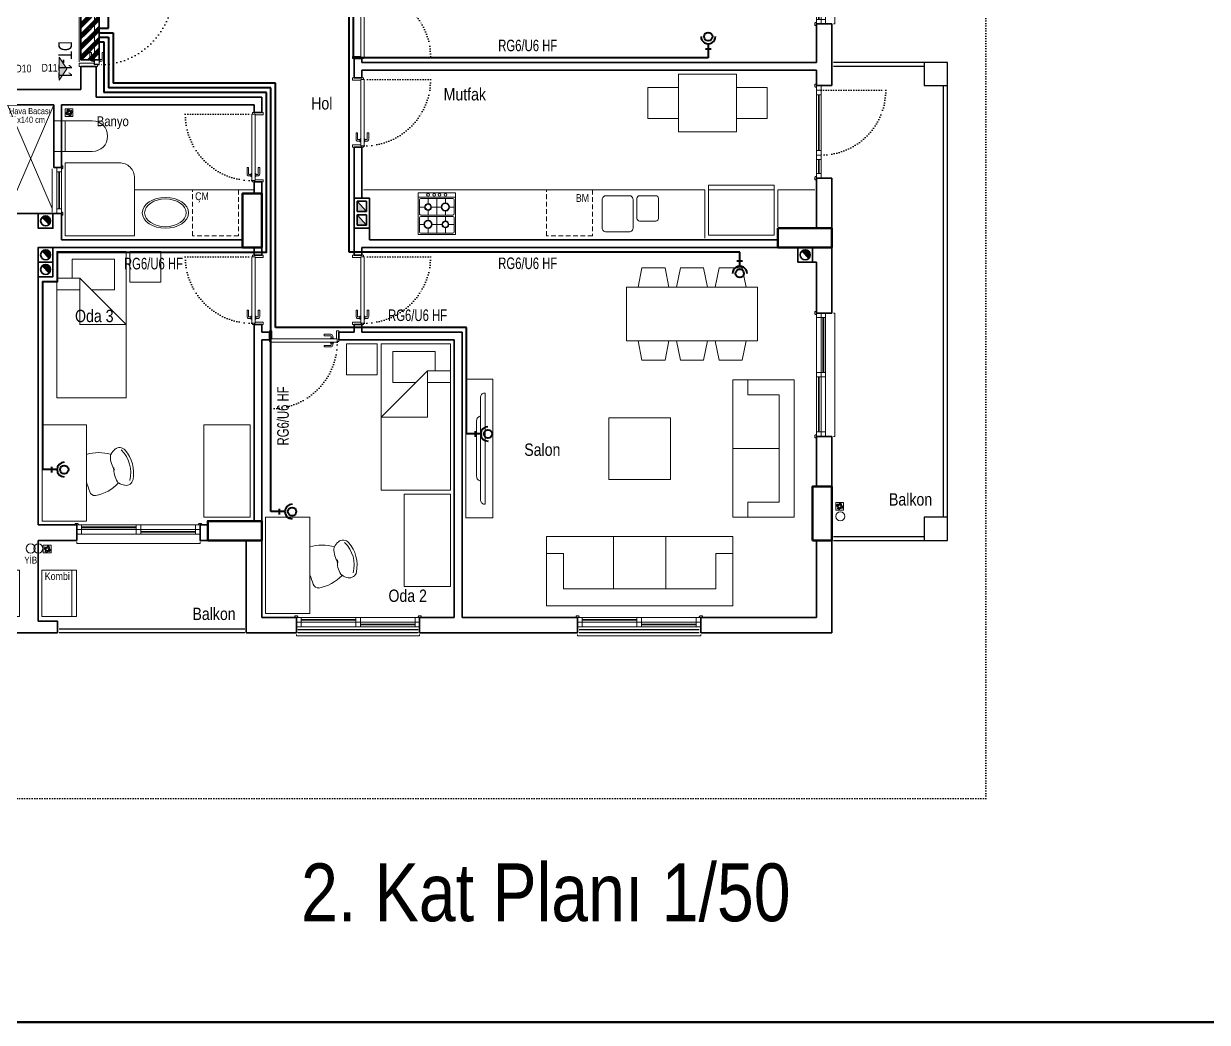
# Model space of a CAD drawing. Header units: millimetres. Extents: x 1852829 to 1882754, y -270850 to -231658.
# Drawn here: x 1865954 to 1867490, y -265194 to -263898 of the extents above; entities that cross this region are included whole.
import ezdxf
from ezdxf.enums import TextEntityAlignment as Align

# ---------------------------------------------------------------- set-up
doc = ezdxf.new("R2010")
doc.units = ezdxf.units.MM
for name, pattern in [('CONTINOUS', [0]), ('CONTINU', [0]), ('DOT', [0.25, 0, -0.25]), ('izdüşüm arka', [3.175, 0, -3.175]), ('izdüşüm ön', [9.525, 6.35, -3.175])]:
    doc.linetypes.add(name, pattern=pattern)
for name, color, linetype, lineweight in [('a_ba', 6, 'Continuous', 50), ('a_doğrama', 251, 'Continuous', 20), ('a_duvar', 251, 'Continuous', 35), ('a_görünüş', 32, 'Continuous', 25), ('a_görünüş_ince', 8, 'Continuous', 20), ('a_izdüşüm_arka', 251, 'izdüşüm arka', 30), ('a_izdüşüm_ön', 6, 'izdüşüm ön', 9), ('a_not_mahal', 253, 'Continuous', 5), ('a_not_misc', 144, 'Continuous', 5), ('a_not_text', 7, 'Continuous', 13), ('a_tefriş', 8, 'Continuous', 20), ('a_çerçeve_line', 7, 'Continuous', 50), ('Aydınlatma', 4, 'CONTINOUS', 35), ('m_yib', 65, 'Continuous', 20), ('Priz', 6, 'CONTINOUS', 40), ('Telefon', 2, 'CONTINOUS', 40), ('Tv', 3, 'CONTINOUS', 40)]:
    doc.layers.add(name, color=color, linetype=linetype, lineweight=lineweight)
doc.styles.add('Grupcad', font='arial.ttf', dxfattribs={"width": 0.7})
doc.styles.add('ROMANTUR', font='arial.ttf', dxfattribs={"width": 0.7})
doc.styles.get("Standard").update_dxf_attribs({"font": 'ARIALN.TTF'})

# ---------------------------------------------------------------- blocks, each defined once
blk = doc.blocks.new('M1')
at = {"layer": 'a_doğrama', "linetype": 'Continuous'}
for p, q in [((-24, 6), (-30, 6)), ((-30, 0), (-30, 6)), ((-24, 0), (-30, 0)), ((-24, 0), (-24, 6)), ((30, 6), (24, 6)), ((24, 6), (24, 0)), ((30, 0), (30, 6)), ((30, 0), (24, 0))]:
    blk.add_line(p, q, dxfattribs=at)
at = {"layer": 'a_doğrama'}
for p, q in [((24, 3.5), (-24, 3.5)), ((24, 2.5), (-24, 2.5))]:
    blk.add_line(p, q, dxfattribs=at)
for points in [[(-28, -1), (-28, 0), (-32, 0), (-32, -2), (-29, -2)], [(28, -1), (28, 0), (32, 0), (32, -2), (29, -2)]]:
    blk.add_lwpolyline(points, close=True, dxfattribs=at)
at = {"layer": 'a_görünüş_ince'}
for p, q in [((24, 6), (-24, 6)), ((-24, 0), (24, 0))]:
    blk.add_line(p, q, dxfattribs=at)
blk = doc.blocks.new('K1')
at = {"layer": 'a_doğrama', "color": 251}
for points in [[(-17.5, -2.5), (-22, -2.5), (-22, 0), (2, 0), (2, -4), (-17.5, -4), (-17.5, -2.5)], [(-27.5, -93.1), (-25, -93.1)], [(-17.5, -97.5), (-22, -97.5), (-22, -100), (2, -100), (2, -96), (-17.5, -96), (-17.5, -97.5)], [(-14.5, -93.1), (-17, -93.1)]]:
    blk.add_lwpolyline(points, dxfattribs=at)
blk.add_lwpolyline([(-18, -14), (-18, -4), (-18, -3), (-22.5, -3), (-22.5, -2.5), (-22.5, -2), (-24, -2), (-24, -2.5), (-24, -12.5), (-24, -88), (-24, -97.5), (-24, -98), (-22.5, -98), (-22.5, -97.5), (-22.5, -97), (-18, -97), (-18, -96), (-18, -86.5)], close=True, dxfattribs=at)
for points in [[(-25, -91.1), (-27.5, -91.1, -0.414214), (-28, -90.6), (-28, -82.1), (-30, -82.1), (-30, -90.6)], [(-24, -94.1), (-24.5, -94.1, -0.414214), (-25, -93.6), (-25, -90.6, -0.414214), (-24.5, -90.1), (-24, -90.1)], [(-18, -94.1), (-17.5, -94.1, 0.414214), (-17, -93.6), (-17, -90.6, 0.414214), (-17.5, -90.1), (-18, -90.1)], [(-17, -91.1), (-14.5, -91.1, 0.414214), (-14, -90.6), (-14, -82.1), (-12, -82.1), (-12, -90.6)]]:
    blk.add_lwpolyline(points, format="xyb", dxfattribs=at)
for centre, start, end in [((-27.5, -90.6), 180, 270), ((-14.5, -90.6), 270, 0)]:
    blk.add_arc(centre, 2.5, start, end, dxfattribs=at)
at = {"layer": 'a_görünüş_ince', "color": 251}
blk.add_line((2, -6), (2, -94), dxfattribs=at)
at = {"layer": 'a_izdüşüm_arka', "color": 251, "linetype": 'DOT', "ltscale": 20}
blk.add_line((-24, -2), (-120, -2), dxfattribs=at)
blk.add_arc((-24, -2), 96, 180, 270, dxfattribs=at)
blk = doc.blocks.new('K2')
at = {"layer": 'a_doğrama', "color": 251, "linetype": 'Continuous'}
for p, q in [((-13, 88.1), (-13, 1.9)), ((-13, 88.1), (-8.5, 88.1)), ((-12, 90), (-12, 88.1)), ((-12, 90), (-10, 90)), ((-8.5, 88.1), (-8.5, 1.9)), ((-13, 1.9), (-8.5, 1.9)), ((-12, 0), (-12, 1.9)), ((-12, 0), (-10, 0))]:
    blk.add_line(p, q, dxfattribs=at)
at = {"layer": 'a_doğrama', "color": 251}
for points in [[(-14, 80.1), (-16.5, 80.1, 0.414214), (-17, 79.6), (-17, 71.1), (-19, 71.1), (-19, 79.6)], [(-13, 83.1), (-13.5, 83.1, 0.414214), (-14, 82.6), (-14, 79.6, 0.414214), (-13.5, 79.1), (-13, 79.1)], [(-8.5, 83.1), (-8, 83.1, -0.414214), (-7.5, 82.6), (-7.5, 79.6, -0.414214), (-8, 79.1), (-8.5, 79.1)], [(-7.5, 80.1), (-5, 80.1, -0.414214), (-4.5, 79.6), (-4.5, 71.1), (-2.5, 71.1), (-2.5, 79.6)]]:
    blk.add_lwpolyline(points, format="xyb", dxfattribs=at)
for points in [[(-16.5, 82.1), (-14, 82.1)], [(-5, 82.1), (-7.5, 82.1)]]:
    blk.add_lwpolyline(points, dxfattribs=at)
at = {"layer": 'a_doğrama', "color": 251, "linetype": 'Continuous'}
for points in [[(0, 90), (2, 90), (2, 87), (-8.5, 87)], [(0, 0), (2, 0), (2, 3), (-8.5, 3)]]:
    blk.add_lwpolyline(points, dxfattribs=at)
at = {"layer": 'a_doğrama', "color": 251}
for centre, start, end in [((-16.5, 79.6), 90, 180), ((-5, 79.6), 0, 90)]:
    blk.add_arc(centre, 2.5, start, end, dxfattribs=at)
at = {"layer": 'a_izdüşüm_arka', "color": 251}
blk.add_lwpolyline([(-99.2, 1.9), (-13, 1.9)], dxfattribs=at)
blk.add_arc((-13, 1.9), 86.2, 90, 180, dxfattribs=at)
blk = doc.blocks.new('klozet')
at = {"layer": 'a_tefriş'}
blk.add_line((20, 0), (-20, 0), dxfattribs=at)
for points in [[(-20, 0), (-20, -15), (20, -15), (20, 0)], [(-20, -50), (-20, -15)], [(20, -50), (20, -15)]]:
    blk.add_lwpolyline(points, dxfattribs=at)
blk.add_arc((0, -50), 20, 180, 360, dxfattribs=at)
blk = doc.blocks.new('160p')
at = {"layer": 'a_doğrama', "color": 251}
for points in [[(-6, -6), (-6, 0), (-12, 0), (-12, -6)], [(0, -6), (0, 0), (-6, 0), (-6, -6)], [(-6, -83), (-6, -77), (-12, -77), (-12, -83)], [(0, -83), (0, -77), (-6, -77), (-6, -83)], [(-6, -160), (-6, -154), (-12, -154), (-12, -160)], [(0, -160), (0, -154), (-6, -154), (-6, -160)]]:
    blk.add_lwpolyline(points, close=True, dxfattribs=at)
for points in [[(2, -1), (2, 2), (0, 2), (0, -2), (1, -2), (2, -1)], [(-9.5, -6), (-9.5, -77)], [(-8.5, -6), (-8.5, -77)], [(-3.5, -83), (-3.5, -154)], [(-2.5, -83), (-2.5, -154)], [(2, -159), (2, -162), (0, -162), (0, -158), (1, -158), (2, -159)]]:
    blk.add_lwpolyline(points, dxfattribs=at)
at = {"layer": 'a_görünüş_ince', "color": 251}
for points in [[(-22, -160), (-24, -160), (-24, 0), (-22, 0)], [(-12, -77), (-12, -6)], [(-6, -77), (-6, -6)], [(-6, -77), (-6, -6)], [(0, -77), (0, -6)], [(-12, -154), (-12, -83)], [(-6, -154), (-6, -83)], [(-6, -154), (-6, -83)], [(0, -154), (0, -83)]]:
    blk.add_lwpolyline(points, dxfattribs=at)
blk = doc.blocks.new('kapı_120_c_blok')
at = {"layer": 'a_doğrama', "color": 251}
for points in [[(-2, 119), (-2, 122), (0, 122), (0, 118), (-1, 118), (-2, 119)], [(2.5, 114), (2.5, 96)], [(3.5, 114), (3.5, 96)], [(2.5, 84), (2.5, 12)], [(3.5, 84), (3.5, 12)], [(-2, 1), (-2, -2), (0, -2), (0, 2), (-1, 2), (-2, 1)]]:
    blk.add_lwpolyline(points, dxfattribs=at)
for points in [[(0, 114), (6, 114), (6, 120), (0, 120)], [(0, 90), (6, 90), (6, 96), (0, 96)], [(0, 84), (6, 84), (6, 90), (0, 90)], [(0, 6), (6, 6), (6, 12), (0, 12)], [(0, 0), (6, 0), (6, 6), (0, 6)]]:
    blk.add_lwpolyline(points, close=True, dxfattribs=at)
at = {"layer": 'a_görünüş_ince', "color": 251}
for points in [[(0, 114), (0, 96)], [(6, 114), (6, 96)], [(0, 84), (0, 12)], [(6, 84), (6, 12)]]:
    blk.add_lwpolyline(points, dxfattribs=at)
at = {"layer": 'a_izdüşüm_arka', "color": 251}
blk.add_lwpolyline([(6, 6), (90, 6)], dxfattribs=at)
blk.add_arc((6, 6), 84, 0, 90, dxfattribs=at)
blk = doc.blocks.new('baca_şönt')
at = {"layer": 'a_duvar'}
h = blk.add_hatch(color=256, dxfattribs=at)
h.dxf.hatch_style = 1
h.paths.add_polyline_path([(21.5, -5), (21.5, -17), (35, -17)])
h.paths.add_polyline_path([(4, -5), (4, -17), (17.5, -17)])
for p, q in [((4, -5), (17.5, -17)), ((17.5, -5), (17.5, -17)), ((21.5, -5), (21.5, -17)), ((21.5, -5), (35, -17))]:
    blk.add_line(p, q, dxfattribs=at)
blk.add_lwpolyline([(0, -21), (39, -21), (39, -1), (0, -1)], close=True, dxfattribs=at)
for points in [[(17.5, -5), (4, -5), (4, -17), (17.5, -17)], [(21.5, -17), (35, -17), (35, -5), (21.5, -5)]]:
    blk.add_lwpolyline(points, dxfattribs=at)
blk = doc.blocks.new('baca_müstakil')
at = {"layer": 'a_duvar'}
h = blk.add_hatch(color=256, dxfattribs=at)
h.dxf.hatch_style = 1
h.paths.add_polyline_path([(4.9, -4.9, 0.198912), (3, -9.5, 0.668179), (14.1, -14.1)])
blk.add_line((4.9, -4.9), (14.1, -14.1), dxfattribs=at)
blk.add_lwpolyline([(0, -19), (19, -19), (19, 0), (0, 0)], close=True, dxfattribs=at)
blk.add_circle((9.5, -9.5), 6.5, dxfattribs=at)
blk = doc.blocks.new('A$C2A0A03CE')
at = {"layer": 'a_tefriş'}
for p, q in [((-54, -24.3), (-54, 24.3)), ((-54, 24.3), (0, 24.3)), ((-48.6, 24.3), (-48.6, -24.3)), ((-46.8, 20.7), (-46.8, -20.7)), ((-27, 22.5), (-45, 22.5)), ((-35.6, 22.5), (-35.6, 15.7)), ((-25.2, -20.7), (-25.2, 20.7)), ((-23.4, -20.7), (-23.4, 20.7)), ((-21.6, 22.5), (-3.6, 22.5)), ((-13.1, 22.5), (-13.1, 14.8)), ((-1.8, 20.7), (-1.8, -20.7)), ((0, -24.3), (0, 24.3)), ((-40, 11.2), (-46.8, 11.2)), ((-25.2, 0), (-46.8, 0)), ((-35.6, 6.8), (-35.6, -7.7)), ((-25.2, 11.2), (-31, 11.2)), ((-16.6, 11.2), (-23.4, 11.2)), ((-1.8, 0), (-23.4, 0)), ((-13.1, 7.7), (-13.1, -6.8)), ((-1.8, 11.2), (-9.4, 11.2)), ((-39.1, -11.3), (-46.8, -11.3)), ((-35.6, -14.9), (-35.6, -22.5)), ((-25.2, -11.3), (-31.9, -11.3)), ((-17.5, -11.3), (-23.4, -11.3)), ((-1.8, -11.3), (-8.5, -11.3)), ((-54, -24.3), (0, -24.3)), ((-45, -22.5), (-27, -22.5)), ((-3.6, -22.5), (-21.6, -22.5)), ((-13.1, -15.7), (-13.1, -22.5))]:
    blk.add_line(p, q, dxfattribs=at)
for centre, radius in [((-35.6, 11.2), 5.4), ((-35.6, 11.2), 4.5), ((-13.1, 11.2), 4.5), ((-51.4, 11.2), 1.8), ((-51.4, 3.7), 1.8), ((-13.1, 11.2), 3.6), ((-51.4, -3.5), 1.8), ((-51.4, -11.3), 1.8), ((-35.6, -11.3), 4.5), ((-35.6, -11.3), 3.6), ((-13.1, -11.3), 5.4), ((-13.1, -11.3), 4.5)]:
    blk.add_circle(centre, radius, dxfattribs=at)
for centre, start, end in [((-45, 20.7), 90, 180), ((-27, 20.7), 0, 90), ((-21.6, 20.7), 90, 180), ((-3.6, 20.7), 0, 90), ((-45, -20.7), 180, 270), ((-27, -20.7), 270, 0), ((-21.6, -20.7), 180, 270), ((-3.6, -20.7), 270, 0)]:
    blk.add_arc(centre, 1.8, start, end, dxfattribs=at)
blk = doc.blocks.new('tefriş_koltuk_242x90')
at = {"layer": 'a_tefriş'}
for p, q in [((-34, -22), (-34, -90)), ((34, -22), (34, -90)), ((-99, -68), (-121, -68)), ((99, -68), (121, -68))]:
    blk.add_line(p, q, dxfattribs=at)
for points in [[(-121, -90), (-121, 0), (121, 0), (121, -90), (-121, -90)], [(-99, -68), (-99, -22), (99, -22), (99, -68)]]:
    blk.add_lwpolyline(points, dxfattribs=at)
blk = doc.blocks.new('tefriş_koltuk_202x90')
at = {"layer": 'a_tefriş'}
for p, q in [((0, -90), (0, -22)), ((-79, -68), (-101, -68)), ((79, -68), (101, -68))]:
    blk.add_line(p, q, dxfattribs=at)
for points in [[(101, -90), (101, 0), (-101, 0), (-101, -90), (101, -90)], [(79, -68), (79, -22), (-79, -22), (-79, -68)]]:
    blk.add_lwpolyline(points, dxfattribs=at)
blk = doc.blocks.new('tefirş_tv')
at = {"layer": 'a_tefriş'}
for points in [[(35, 10), (35, 10, 0.414214), (30, 15), (-30, 15, 0.414214), (-35, 10), (-35, 10)], [(60, 4), (60, 5, 0.414214), (55, 10), (-55, 10, 0.414214), (-60, 5), (-60, 4)]]:
    blk.add_lwpolyline(points, format="xyb", close=True, dxfattribs=at)
blk = doc.blocks.new('tefriş_yatak tek')
at = {"layer": 'a_tefriş'}
for points in [[(0, -0.45), (-1.9, -0.45), (-1.9, 0.45), (0, 0.45)], [(-1.9, -0.5), (-1.5, -0.5), (-1.5, -0.9), (-1.9, -0.9)]]:
    blk.add_lwpolyline(points, close=True, dxfattribs=at)
for points in [[(-1.55, 0.45), (-1.55, 0.15), (-0.95, -0.45), (-0.95, 0.15), (-1.55, 0.15)], [(-1.4, 0.45), (-1.4, 0.15)], [(-1.4, 0), (-1.4, -0.3), (-1.8, -0.3), (-1.8, 0.25), (-1.55, 0.25)]]:
    blk.add_lwpolyline(points, dxfattribs=at)
blk = doc.blocks.new('tefriş_sandalye')
at = {"layer": 'a_tefriş'}
blk.add_line((0, -18), (0, 18), dxfattribs=at)
at = {"layer": 'a_tefriş', "extrusion": (0, 0, -1)}
for centre, major_axis, start_param, end_param in [((16, -34.3), (38.7, 38.7), 5.200723, 5.79406), ((62.1, 15.1), (21.8, -21.8), 1.757107, 2.385975), ((62.1, 15.1), (21.8, -21.8), 1.757107, 2.385975), ((48.7, 10.5), (13, -13), 2.664537, 2.7784), ((48.7, 10.5), (13, -13), 2.664537, 2.7784), ((48.7, 10.5), (13, -13), 2.7784, 3.245118), ((43.2, 17.3), (6.76, 6.76), 4.815914, 6.34704), ((16.9, -5.5), (28.8, 28.8), 6.26556, 7.321949), ((16.9, -5.5), (28.8, 28.8), 6.26556, 7.321949), ((17, -5.7), (31.4, -31.4), -1.506941, -0.587454), ((66.5, -1.2), (21.8, -21.8), 1.802816, 2.431683), ((66.5, -1.2), (21.8, -21.8), 1.802816, 2.431683), ((51.2, -12.6), (6.76, -6.76), -0.587454, 0.943672), ((-154, -79.7), (117.3, -117.3), -1.166716, -1.087708), ((11.1, -28.2), (4.99, -4.99), 0.687369, 2.053884), ((1.8, 18.5), (38.7, -38.7), -0.034473, 0.601946), ((52.6, -3.9), (13, -13), 1.410391, 1.524253), ((52.6, -3.9), (13, -13), 1.410391, 1.524253), ((52.6, -3.9), (13, 13), 2.514469, 2.981187)]:
    blk.add_ellipse(centre, major_axis=major_axis, ratio=1, start_param=start_param, end_param=end_param, dxfattribs=at)
blk = doc.blocks.new('tefriş_süzgeç')
at = {"layer": 'a_tefriş'}
for p, q in [((5, 0), (-5, 0)), ((-5, 0), (-5, -10)), ((5, -10), (5, 0)), ((-5, -10), (5, -10)), ((-3.6, -5.1), (-4.1, -5.1)), ((-2.6, -5.1), (-3.1, -5.1)), ((-2.5, -2.5), (-2.9, -2.2)), ((-2.6, -7.6), (-2.9, -7.9)), ((-2, -3.3), (-2.3, -3)), ((-1.9, -6.9), (-2.2, -7.2)), ((-1.6, -5.1), (-2.1, -5.1)), ((-1.2, -3.9), (-1.5, -3.6)), ((-1.2, -6.2), (-1.5, -6.5)), ((-0.2, -2.5), (-0.2, -2)), ((-0.1, -1.5), (-0.1, -1)), ((-0.1, -3), (-0.1, -3.5)), ((-0.1, -6.6), (-0.1, -7.1)), ((-0.1, -7.6), (-0.1, -8.1)), ((-0.1, -8.6), (-0.1, -9.1)), ((1, -4), (1.4, -3.6)), ((1.1, -6.2), (1.4, -6.5)), ((1.5, -5.1), (2, -5.1)), ((1.7, -3.3), (2.1, -2.9)), ((1.8, -6.9), (2.1, -7.2)), ((2.5, -2.5), (2.8, -2.2)), ((2.5, -5.1), (3, -5.1)), ((2.5, -7.5), (2.8, -7.9)), ((3.5, -5.1), (4, -5.1))]:
    blk.add_line(p, q, dxfattribs=at)
for centre, radius, start, end in [((-0.1, -5.1), 4.06, 134.2896, 180), ((-0.1, -5.1), 3.56, 134.2896, 180), ((-0.1, -5.1), 3.06, 180, 225), ((-0.1, -5.1), 4.06, 225, 270), ((-0.1, -5.1), 2.56, 180, 225), ((-0.1, -5.1), 3.56, 225, 270), ((-0.4, -4.4), 2.4, 84.5943, 143.2016), ((-0.1, -5.1), 2.06, 134.2896, 180), ((-0.1, -5), 2.44, 90.343, 138.1212), ((-0.1, -5.1), 1.56, 134.2896, 180), ((-0.1, -5.1), 2.06, 225, 270), ((-0.1, -5.1), 1.56, 225, 270), ((-0.1, -5.1), 4.06, 45, 90), ((-0.1, -5.1), 3.56, 45, 90), ((-0.1, -5.1), 2.06, 45, 90), ((-0.1, -5.1), 1.56, 45, 90), ((-0.1, -5.1), 2.56, 270, 315.7104), ((-0.1, -5.1), 3.06, 270, 315.7104), ((-0.1, -5.1), 1.56, 314.2896, 360), ((-0.1, -5.1), 2.06, 314.2896, 360), ((-0.1, -5.1), 2.56, 360, 45), ((-0.1, -5.1), 3.06, 360, 45), ((-0.1, -5.1), 3.56, 314.2896, 360), ((-0.1, -5.1), 4.06, 314.2896, 360)]:
    blk.add_arc(centre, radius, start, end, dxfattribs=at)
blk = doc.blocks.new('kombi')
at = {"layer": 'a_tefriş', "lineweight": 20}
for p, q in [((-4.8, 60), (40.2, 60)), ((-4.7, 0), (-4.8, 60)), ((1.3, 0), (1.2, 60)), ((40.2, 60), (40.3, 0)), ((69.2, 60), (69.2, 0)), ((114.2, 60), (69.2, 60)), ((108.2, 0), (108.2, 60)), ((114.2, 0), (114.2, 60)), ((40.3, 0), (-4.7, 0)), ((69.2, 0), (114.2, 0))]:
    blk.add_line(p, q, dxfattribs=at)
at = {"layer": 'a_not_mahal'}
for p in [(5, 47.3), (73.2, 47.3)]:
    blk.add_text('Kombi', height=10, dxfattribs=at).set_placement(p)
blk = doc.blocks.new('ZayıfAkımPanosu')
at = {"layer": 'Priz'}
h = blk.add_hatch(dxfattribs=at)
h.set_pattern_fill('GOST_GROUND', color=256)
h.set_pattern_definition([(45, (-1866208.597, 256590.195), (14.142135624, 0), [20]), (45, (-1866205.597, 256590.195), (14.142135624, 0), [20]), (45, (-1866202.597, 256590.195), (14.142135624, 0), [20])])
h.paths.add_polyline_path([(11.9, 41.5), (-11.9, 41.5), (-11.9, -41.5), (11.9, -41.5)])
at = {"layer": 'Aydınlatma', "color": 2, "linetype": 'CONTINU'}
blk.add_lwpolyline([(-11.9, 41.5), (11.9, 41.5), (11.9, -41.5), (-11.9, -41.5)], close=True, dxfattribs=at)
blk.add_lwpolyline([(-11.9, 41.5), (11.9, 41.5), (11.9, -41.5), (-11.9, -41.5)], close=True, dxfattribs=at)
blk.add_lwpolyline([(-11.9, 41.5), (11.9, 41.5), (11.9, -41.5), (-11.9, -41.5)], close=True, dxfattribs=at)
blk.add_lwpolyline([(-11.9, 41.5), (11.9, 41.5), (11.9, -41.5), (-11.9, -41.5)], close=True, dxfattribs=at)
blk.add_lwpolyline([(-11.9, 41.5), (11.9, 41.5), (11.9, -41.5), (-11.9, -41.5)], close=True, dxfattribs=at)
at = {"layer": 'Aydınlatma', "color": 6, "linetype": 'CONTINU'}
blk.add_lwpolyline([(-11.9, 41.5), (11.9, 41.5), (11.9, -41.5), (-11.9, -41.5)], close=True, dxfattribs=at)
blk = doc.blocks.new('Tv Prz')
at = {"layer": 'Tv', "linetype": 'CONTINU'}
for p, q in [((0, 18.3), (0, 11.4)), ((3.6, 11.4), (-3.7, 11.4)), ((0, 11.4), (0, 0))]:
    blk.add_line(p, q, dxfattribs=at)
blk.add_circle((0, 27.7), 5.4, dxfattribs=at)
blk.add_arc((0, 27.7), 9.4, 180.1856, 0.1856, dxfattribs=at)

msp = doc.modelspace()

# ---------------------------------------------------------------- hatches: boundary and pattern name
at = {"layer": 'a_not_misc'}
h = msp.add_hatch(color=256, dxfattribs=at)
h.dxf.hatch_style = 1
h.paths.add_polyline_path([(1865999.7, -263941.6), (1866009.7, -263956.6), (1865999.7, -263971.6)])

# ---------------------------------------------------------------- linework, layer by layer
at = {"layer": 'a_ba', "color": 253}
for points in [[(1866237.7, -264188.5), (1866262.7, -264188.5), (1866262.7, -264118.5), (1866237.7, -264118.5)], [(1866932.7, -264163.5), (1866932.7, -264188.5), (1867002.7, -264188.5), (1867002.7, -264163.5)], [(1866977.7, -264568.5), (1867002.7, -264568.5), (1867002.7, -264498.5), (1866977.7, -264498.5)], [(1866262.7, -264568.5), (1866262.7, -264543.5), (1866192.7, -264543.5), (1866192.7, -264568.5)]]:
    msp.add_lwpolyline(points, close=True, dxfattribs=at)
at = {"layer": 'a_duvar'}
for p, q in [((1866982.7, -263898.5), (1866982.7, -263948.5)), ((1867002.7, -263948.5), (1867002.7, -263898.5)), ((1866382.7, -263943.5), (1866382.7, -263968.5)), ((1866392.7, -263948.5), (1866392.7, -263943.5)), ((1866392.7, -263948.5), (1866982.7, -263948.5)), ((1867002.7, -263948.5), (1867002.7, -263948.5)), ((1867002.7, -263948.5), (1867002.7, -263968.5)), ((1866027.7, -263953.5), (1866027.7, -263983.7)), ((1866047.7, -263953.5), (1866027.7, -263953.5)), ((1866047.7, -263953.5), (1866027.7, -263953.5)), ((1866047.7, -263993.5), (1866047.7, -263953.5)), ((1866047.7, -263953.5), (1866047.7, -263993.5)), ((1866392.7, -263968.5), (1866392.7, -263958.5)), ((1866392.7, -263958.5), (1866982.7, -263958.5)), ((1866982.7, -263958.5), (1866982.7, -263978.5)), ((1867002.7, -263968.5), (1867002.7, -263968.5)), ((1867002.7, -263978.5), (1867002.7, -263968.5)), ((1866027.7, -263983.7), (1865907.7, -263983.7)), ((1866262.7, -263993.5), (1866047.7, -263993.5)), ((1866262.7, -264013.5), (1866262.7, -263993.5)), ((1865932.7, -264003.5), (1865992.7, -264003.5)), ((1865992.7, -264003.5), (1865992.7, -264084.5)), ((1866002.7, -264003.5), (1866252.7, -264003.5)), ((1866002.7, -264084.5), (1866002.7, -264003.5)), ((1866252.7, -264003.5), (1866252.7, -264013.5)), ((1866382.7, -264058.5), (1866382.7, -264198.5)), ((1866392.7, -264124.5), (1866392.7, -264058.5)), ((1866252.7, -264103.5), (1866252.7, -264118.5)), ((1866262.7, -264198.5), (1866262.7, -264103.5)), ((1866982.7, -264098.5), (1866982.7, -264163.5)), ((1867002.7, -264273.5), (1867002.7, -264098.5)), ((1866002.7, -264178.5), (1866237.7, -264178.5)), ((1866402.7, -264178.5), (1866932.7, -264178.5)), ((1865972.7, -264548.5), (1865972.7, -264188.5)), ((1865972.7, -264188.5), (1866252.7, -264188.5)), ((1866252.7, -264188.5), (1866252.7, -264198.5)), ((1866392.7, -264188.5), (1866982.7, -264188.5)), ((1866392.7, -264198.5), (1866392.7, -264188.5)), ((1866982.7, -264207.5), (1866982.7, -264273.5)), ((1866252.7, -264288.5), (1866252.7, -264543.5)), ((1866262.7, -264298.5), (1866262.7, -264288.5)), ((1866382.7, -264288.5), (1866382.7, -264298.5)), ((1866392.7, -264298.5), (1866392.7, -264288.5)), ((1866272.7, -264298.5), (1866262.7, -264298.5)), ((1866382.7, -264298.5), (1866362.7, -264298.5)), ((1866522.7, -264298.5), (1866392.7, -264298.5)), ((1866522.7, -264668.5), (1866522.7, -264298.5)), ((1866262.7, -264308.5), (1866272.7, -264308.5)), ((1866262.7, -264668.5), (1866262.7, -264308.5)), ((1866362.7, -264308.5), (1866512.7, -264308.5)), ((1866512.7, -264308.5), (1866512.7, -264668.5)), ((1866982.7, -264433.5), (1866982.7, -264498.5)), ((1867002.7, -264548.5), (1867002.7, -264433.5)), ((1866022.7, -264548.5), (1865972.7, -264548.5)), ((1865972.7, -264673.5), (1865972.7, -264568.5)), ((1865972.7, -264568.5), (1866022.7, -264568.5)), ((1866242.7, -264568.5), (1866242.7, -264688.5)), ((1866982.7, -264568.5), (1866982.7, -264668.5)), ((1867002.7, -264688.5), (1867002.7, -264568.5)), ((1866307.7, -264668.5), (1866262.7, -264668.5)), ((1866512.7, -264668.5), (1866467.7, -264668.5)), ((1866672.7, -264668.5), (1866522.7, -264668.5)), ((1866982.7, -264668.5), (1866832.7, -264668.5)), ((1865997.7, -264688.5), (1865927.7, -264688.5)), ((1866242.7, -264688.5), (1866307.7, -264688.5)), ((1866467.7, -264688.5), (1866672.7, -264688.5)), ((1866832.7, -264688.5), (1867002.7, -264688.5))]:
    msp.add_line(p, q, dxfattribs=at)
for points in [[(1866982.7, -263898.5), (1867002.7, -263898.5)], [(1866382.7, -263943.5), (1866392.7, -263943.5)], [(1866382.7, -263968.5), (1866392.7, -263968.5)], [(1867002.7, -263978.5), (1866982.7, -263978.5)], [(1866252.7, -264013.5), (1866262.7, -264013.5)], [(1866382.7, -264058.5), (1866392.7, -264058.5)], [(1866002.7, -264084.5), (1865992.7, -264084.5)], [(1866252.7, -264103.5), (1866262.7, -264103.5)], [(1867002.7, -264098.5), (1866982.7, -264098.5)], [(1866002.7, -264144.5), (1865922.7, -264144.5)], [(1866002.7, -264144.5), (1866002.7, -264178.5)], [(1866402.7, -264163.5), (1866402.7, -264178.5)], [(1866252.7, -264198.5), (1866262.7, -264198.5)], [(1866382.7, -264198.5), (1866392.7, -264198.5)], [(1866977.7, -264207.5), (1866982.7, -264207.5)], [(1866982.7, -264273.5), (1867002.7, -264273.5)], [(1866252.7, -264288.5), (1866262.7, -264288.5)], [(1866382.7, -264288.5), (1866392.7, -264288.5)], [(1866272.7, -264298.5), (1866272.7, -264308.5)], [(1866362.7, -264298.5), (1866362.7, -264308.5)], [(1866982.7, -264433.5), (1867002.7, -264433.5)], [(1866022.7, -264568.5), (1866022.7, -264548.5)], [(1866192.7, -264568.5), (1866182.7, -264568.5), (1866182.7, -264548.5), (1866192.7, -264548.5)], [(1865997.7, -264688.5), (1865997.7, -264673.5), (1865972.7, -264673.5)], [(1866307.7, -264668.5), (1866307.7, -264688.5)], [(1866467.7, -264668.5), (1866467.7, -264688.5)], [(1866672.7, -264688.5), (1866672.7, -264668.5)], [(1866832.7, -264688.5), (1866832.7, -264668.5)]]:
    msp.add_lwpolyline(points, dxfattribs=at)
at = {"layer": 'a_görünüş', "color": 251}
for points in [[(1867122.7, -263948.5), (1867004.7, -263948.5)], [(1867122.7, -263953.5), (1867004.7, -263953.5)], [(1867147.7, -264538.5), (1867147.7, -263978.5)], [(1867152.7, -264538.5), (1867152.7, -263978.5)], [(1867004.7, -264563.5), (1867122.7, -264563.5)], [(1867004.7, -264568.5), (1867122.7, -264568.5)], [(1866240.7, -264683.5), (1865999.7, -264683.5)], [(1866240.7, -264688.5), (1865999.7, -264688.5)], [(1866465.7, -264684.5), (1866309.7, -264684.5)], [(1866465.7, -264688.5), (1866309.7, -264688.5)], [(1866830.7, -264684.5), (1866674.7, -264684.5)], [(1866830.7, -264688.5), (1866674.7, -264688.5)]]:
    msp.add_lwpolyline(points, dxfattribs=at)
for points in [[(1867122.7, -263978.5), (1867152.7, -263978.5), (1867152.7, -263948.5), (1867122.7, -263948.5)], [(1867122.7, -264568.5), (1867152.7, -264568.5), (1867152.7, -264538.5), (1867122.7, -264538.5)]]:
    msp.add_lwpolyline(points, close=True, dxfattribs=at)
at = {"layer": 'a_görünüş_ince'}
msp.add_line((1865990.7, -264142.5), (1865990.7, -264086.5), dxfattribs=at)
at = {"layer": 'a_izdüşüm_arka'}
msp.add_lwpolyline([(1864722.7, -262453.5), (1867202.7, -262453.5), (1867202.7, -264903.5), (1864722.7, -264903.5)], close=True, dxfattribs=at)
at = {"layer": 'a_izdüşüm_ön', "color": 251}
for points in [[(1866232.7, -264173.5), (1866172.7, -264173.5), (1866172.7, -264113.5), (1866232.7, -264113.5)], [(1866692.2, -264113.5), (1866692.2, -264173.5), (1866632.2, -264173.5), (1866632.2, -264113.5)]]:
    msp.add_lwpolyline(points, close=True, dxfattribs=at)
at = {"layer": 'a_not_misc'}
msp.add_lwpolyline([(1865999.7, -263941.6), (1866009.7, -263956.6), (1865999.7, -263971.6), (1865999.7, -263941.6)], close=True, dxfattribs=at)
for points in [[(1865932.7, -264003.5), (1865990.7, -264137.9)], [(1865992.7, -264003.5), (1865934.7, -264137.9)]]:
    msp.add_lwpolyline(points, dxfattribs=at)
at = {"layer": 'a_tefriş'}
for p, q in [((1866394.7, -264113.5), (1866837.7, -264113.5)), ((1866932.7, -264113.5), (1866980.7, -264113.5))]:
    msp.add_line(p, q, dxfattribs=at)
for points in [[(1866878.8, -264038.5), (1866878.8, -263963.5), (1866803.8, -263963.5), (1866803.8, -264038.5)], [(1866803.8, -264021), (1866803.8, -263981), (1866763.8, -263981), (1866763.8, -264021)], [(1866918.8, -264021), (1866878.8, -264021), (1866878.8, -263981), (1866918.8, -263981)], [(1866906.3, -264309.8), (1866736.3, -264309.8), (1866736.3, -264239.8), (1866906.3, -264239.8)], [(1866562.7, -264539.4), (1866527.7, -264539.4), (1866527.7, -264359.4), (1866562.7, -264359.4)], [(1866793.3, -264489.4), (1866713.3, -264489.4), (1866713.3, -264409.4), (1866793.3, -264409.4)], [(1866035.1, -264543.5), (1865977.7, -264543.5), (1865977.7, -264418.5), (1866035.1, -264418.5)], [(1866187.7, -264418.5), (1866247.7, -264418.5), (1866247.7, -264538.5), (1866187.7, -264538.5)], [(1866507.7, -264508.5), (1866447.7, -264508.5), (1866447.7, -264628.5), (1866507.7, -264628.5)], [(1866325.1, -264663.5), (1866267.7, -264663.5), (1866267.7, -264538.5), (1866325.1, -264538.5)]]:
    msp.add_lwpolyline(points, close=True, dxfattribs=at)
msp.add_lwpolyline([(1866007.7, -264173.5), (1866097.7, -264173.5), (1866097.7, -264098.5, 0.414214), (1866077.7, -264078.5), (1866007.7, -264078.5)], format="xyb", close=True, dxfattribs=at)
for points in [[(1866252.7, -264113.5), (1866097.7, -264113.5)], [(1866837.7, -264113.5), (1866837.7, -264176.5)], [(1866927.7, -264172.5), (1866927.7, -264107.5), (1866842.7, -264107.5), (1866842.7, -264172.5), (1866927.7, -264172.5), (1866927.7, -264113.5), (1866842.7, -264113.5)], [(1866932.7, -264161.5), (1866932.7, -264113.5)], [(1866751.3, -264239.8), (1866756.3, -264214.8), (1866786.3, -264214.8), (1866791.3, -264239.8)], [(1866801.3, -264239.8), (1866806.3, -264214.8), (1866836.3, -264214.8), (1866841.3, -264239.8)], [(1866851.3, -264239.8), (1866856.3, -264214.8), (1866886.3, -264214.8), (1866891.3, -264239.8)], [(1866751.3, -264309.8), (1866756.3, -264334.8), (1866786.3, -264334.8), (1866791.3, -264309.8)], [(1866801.3, -264309.8), (1866806.3, -264334.8), (1866836.3, -264334.8), (1866841.3, -264309.8)], [(1866851.3, -264309.8), (1866856.3, -264334.8), (1866886.3, -264334.8), (1866891.3, -264309.8)]]:
    msp.add_lwpolyline(points, dxfattribs=at)
for points in [[(1866744.7, -264163.3, -0.414214), (1866739.7, -264168.3), (1866709.7, -264168.3, -0.414214), (1866704.7, -264163.3), (1866704.7, -264126.3, -0.414214), (1866709.7, -264121.3), (1866739.7, -264121.3, -0.414214), (1866744.7, -264126.3), (1866744.7, -264163.3)], [(1866777.7, -264150.7, -0.414214), (1866774.2, -264154.2), (1866753.2, -264154.2, -0.414214), (1866749.7, -264150.7), (1866749.7, -264124.8, -0.414214), (1866753.2, -264121.3), (1866774.2, -264121.3, -0.414214), (1866777.7, -264124.8), (1866777.7, -264150.7)]]:
    msp.add_lwpolyline(points, format="xyb", dxfattribs=at)
at = {"layer": 'a_tefriş', "extrusion": (0, 0, -1)}
for major_axis in [(-30, 0), (-27, 0)]:
    msp.add_ellipse((1866137.7, -264143.5), major_axis=major_axis, ratio=0.666667, dxfattribs=at)
at = {"layer": 'a_çerçeve_line'}
msp.add_lwpolyline([(1872123.9, -265193.7), (1872123.9, -262193.7), (1853005.4, -262193.7), (1853005.4, -265193.7)], close=True, dxfattribs=at)
at = {"layer": 'm_yib'}
for centre in [(1867013.7, -264537.4), (1865962.7, -264579), (1865972.7, -264579)]:
    msp.add_circle(centre, 5.92, dxfattribs=at)
at = {"layer": 'Tv'}
for p, q in [((1866063.7, -263903.8), (1866063.7, -263820.5)), ((1866376, -264194.5), (1866376, -263855.5)), ((1866382, -263942.5), (1866382, -263849.5)), ((1866051.7, -263903.8), (1866063.7, -263903.8)), ((1866051.7, -263909.8), (1866069.7, -263909.8)), ((1866051.7, -263915.8), (1866063.7, -263915.8)), ((1866063.7, -263915.8), (1866063.7, -263981.5)), ((1866069.7, -263909.8), (1866069.7, -263975.5)), ((1866051.7, -263921.8), (1866057.7, -263921.8)), ((1866057.7, -263921.8), (1866057.7, -263987.5)), ((1866842.3, -263942.5), (1866382, -263942.5)), ((1866274.7, -263981.5), (1866063.7, -263981.5)), ((1866280.7, -263975.5), (1866069.7, -263975.5)), ((1866274.7, -264531.1), (1866274.7, -263981.5)), ((1866280.7, -264292.5), (1866280.7, -263975.5)), ((1866268.7, -263987.5), (1866057.7, -263987.5)), ((1866883.2, -264194.5), (1866376, -264194.5)), ((1866528.7, -264292.5), (1866280.7, -264292.5)), ((1866528.7, -264430.4), (1866528.7, -264292.5))]:
    msp.add_line(p, q, dxfattribs=at)
msp.add_lwpolyline([(1865978.7, -264476.6), (1865978.7, -264232.5), (1865997.7, -264232.5), (1865997.7, -264194.5), (1866268.7, -264194.5), (1866268.7, -263987.5)], dxfattribs=at)

# ---------------------------------------------------------------- block references
at = {"xscale": -1, "rotation": 180}
msp.add_blockref('kapı_120_c_blok', (1866982.7, -263978.5), dxfattribs=at)
at = {"layer": 'a_doğrama', "xscale": -1, "rotation": 90}
msp.add_blockref('M1', (1866002.7, -264114.5), dxfattribs=at)
at = {"layer": 'a_duvar', "xscale": -1}
for p in [(1866982.7, -263738.5), (1866982.7, -264273.5)]:
    msp.add_blockref('160p', p, dxfattribs=at)
for name, p, rotation in [('baca_şönt', (1866403.7, -264163.5), 270), ('baca_müstakil', (1865972.7, -264144.5), 90), ('baca_müstakil', (1865972.7, -264188.5), 90), ('baca_müstakil', (1866958.7, -264188.5), 90), ('baca_müstakil', (1865972.7, -264207.5), 90), ('160p', (1866182.7, -264548.5), 270), ('160p', (1866467.7, -264668.5), 270), ('160p', (1866832.7, -264668.5), 270)]:
    msp.add_blockref(name, p, dxfattribs=dict(at, rotation=rotation))
at = {"layer": 'a_duvar'}
msp.add_blockref('kombi', (1865907.9, -264667.2), dxfattribs=at)
at = {"layer": 'a_izdüşüm_arka', "ltscale": 5, "xscale": -1}
for name, p, rotation in [('K1', (1866027.7, -263853.5), 0.0007963121092924297), ('K2', (1866382.7, -263943.5), 0.0007963121093723657), ('K2', (1866262.7, -264013.5), 180.0007963121094), ('K2', (1866262.7, -264198.5), 180.0007963121094), ('K2', (1866272.7, -264298.5), 270.0007963121094)]:
    msp.add_blockref(name, p, dxfattribs=dict(at, rotation=rotation))
at = {"layer": 'a_izdüşüm_arka', "ltscale": 5, "rotation": 179.9992036878906}
for p in [(1866382.7, -263968.5), (1866382.7, -264198.5)]:
    msp.add_blockref('K2', p, dxfattribs=at)
at = {"layer": 'a_tefriş', "xscale": -1}
for name, p, rotation in [('tefriş_süzgeç', (1866007.7, -264013.5), 90), ('tefriş_koltuk_242x90', (1866753.3, -264653.5), 180)]:
    msp.add_blockref(name, p, dxfattribs=dict(at, rotation=rotation))
at = {"layer": 'a_tefriş', "color": 113}
for name, p, rotation in [('klozet', (1865992.7, -264044), 90.00079633946197), ('A$C2A0A03CE', (1866489.9, -264171.6), 270.0007963271045)]:
    msp.add_blockref(name, p, dxfattribs=dict(at, rotation=rotation))
at = {"layer": 'a_tefriş', "zscale": 100}
for p, xscale, yscale, rotation in [((1866041.7, -264383.5), -100.0000000000011, 100.0000000000011, 90), ((1866462.7, -264503.5), 100, 100, 270)]:
    msp.add_blockref('tefriş_yatak tek', p, dxfattribs=dict(at, xscale=xscale, yscale=yscale, rotation=rotation))
at = {"layer": 'a_tefriş', "lineweight": -3, "extrusion": (5.02899e-31, 2.24181e-16, -1), "xscale": -0.882352941176479, "yscale": 0.882352941176479, "zscale": -0.882352941176479, "rotation": 90}
msp.add_blockref('tefriş_koltuk_202x90', (-1866953.7, -264449.4), dxfattribs=at)
at = {"layer": 'a_tefriş', "extrusion": (0, 0, -1), "xscale": -1.2, "rotation": 270.0000016677939}
msp.add_blockref('tefirş_tv', (-1866556.7, -264449.4), dxfattribs=at)
at = {"layer": 'a_tefriş'}
for name, p in [('tefriş_sandalye', (1866035.1, -264475)), ('tefriş_süzgeç', (1867012.8, -264519.2)), ('tefriş_sandalye', (1866325.1, -264595))]:
    msp.add_blockref(name, p, dxfattribs=at)
at = {"layer": 'a_tefriş', "rotation": 90}
msp.add_blockref('tefriş_süzgeç', (1865979.2, -264579.8), dxfattribs=at)
at = {"layer": 'Priz'}
msp.add_blockref('ZayıfAkımPanosu', (1866039.8, -263903.5), dxfattribs=at)
at = {"layer": 'Tv', "linetype": 'CONTINU'}
msp.add_blockref('Tv Prz', (1866842.3, -263942.5), dxfattribs=at)
for p, rotation in [((1866883.2, -264194.5), 180), ((1866528.7, -264430.4), 270), ((1865978.7, -264476.6), 270), ((1866274.4, -264531.1), 270)]:
    msp.add_blockref('Tv Prz', p, dxfattribs=dict(at, rotation=rotation))

# ---------------------------------------------------------------- texts
at = {"layer": 'a_not_mahal'}
for s, height, p in [('Mutfak', 16, (1866498.8, -263997.7)), ('Hol', 16, (1866326.9, -264009.5)), ('Banyo', 12.8, (1866048.6, -264031.1)), ('ÇM', 10, (1866176.3, -264126.9)), ('BM', 10, (1866670.4, -264129.3)), ('Oda 3', 16, (1866020.4, -264285.3)), ('Salon', 16, (1866603.5, -264458.8)), ('Balkon', 16, (1867076.9, -264523.3)), ('Oda 2', 16, (1866427.2, -264648.3)), ('Balkon', 16, (1866172.8, -264671.8))]:
    msp.add_text(s, height=height, dxfattribs=at).set_placement(p)
at = {"layer": 'a_not_text'}
for s, height, p in [('D10', 10, (1865942.8, -263961.3)), ('D11', 10, (1865976.9, -263960.3)), ('Hava Bacası', 8, (1865934.7, -264015.5)), ('60x140 cm', 8, (1865934.7, -264026.8)), ('YİB', 9, (1865954.5, -264598.6)), ('2. Kat Planı 1/50 ', 75, (1866313.8, -265062.6))]:
    msp.add_text(s, height=height, dxfattribs=at).set_placement(p)
at = {"layer": 'Aydınlatma', "linetype": 'CONTINU', "style": 'ROMANTUR', "width": 0.7}
msp.add_text('DT-11', height=18, rotation=270, dxfattribs=at).set_placement((1866007.6, -263945.2), align=Align.MIDDLE_CENTER)
at = {"layer": 'Telefon', "color": 4, "linetype": 'CONTINU', "style": 'Grupcad', "width": 0.7}
for p in [(1866569.7, -263926.4), (1866083.9, -264209.4), (1866569.7, -264209), (1866426.7, -264276.4)]:
    msp.add_text('RG6/U6 HF', height=15, dxfattribs=at).set_placement(p, align=Align.MIDDLE_LEFT)
msp.add_text('RG6/U6 HF', height=15, rotation=90, dxfattribs=at).set_placement((1866290.3, -264445.3), align=Align.MIDDLE_LEFT)

doc.saveas('drawing.dxf')
